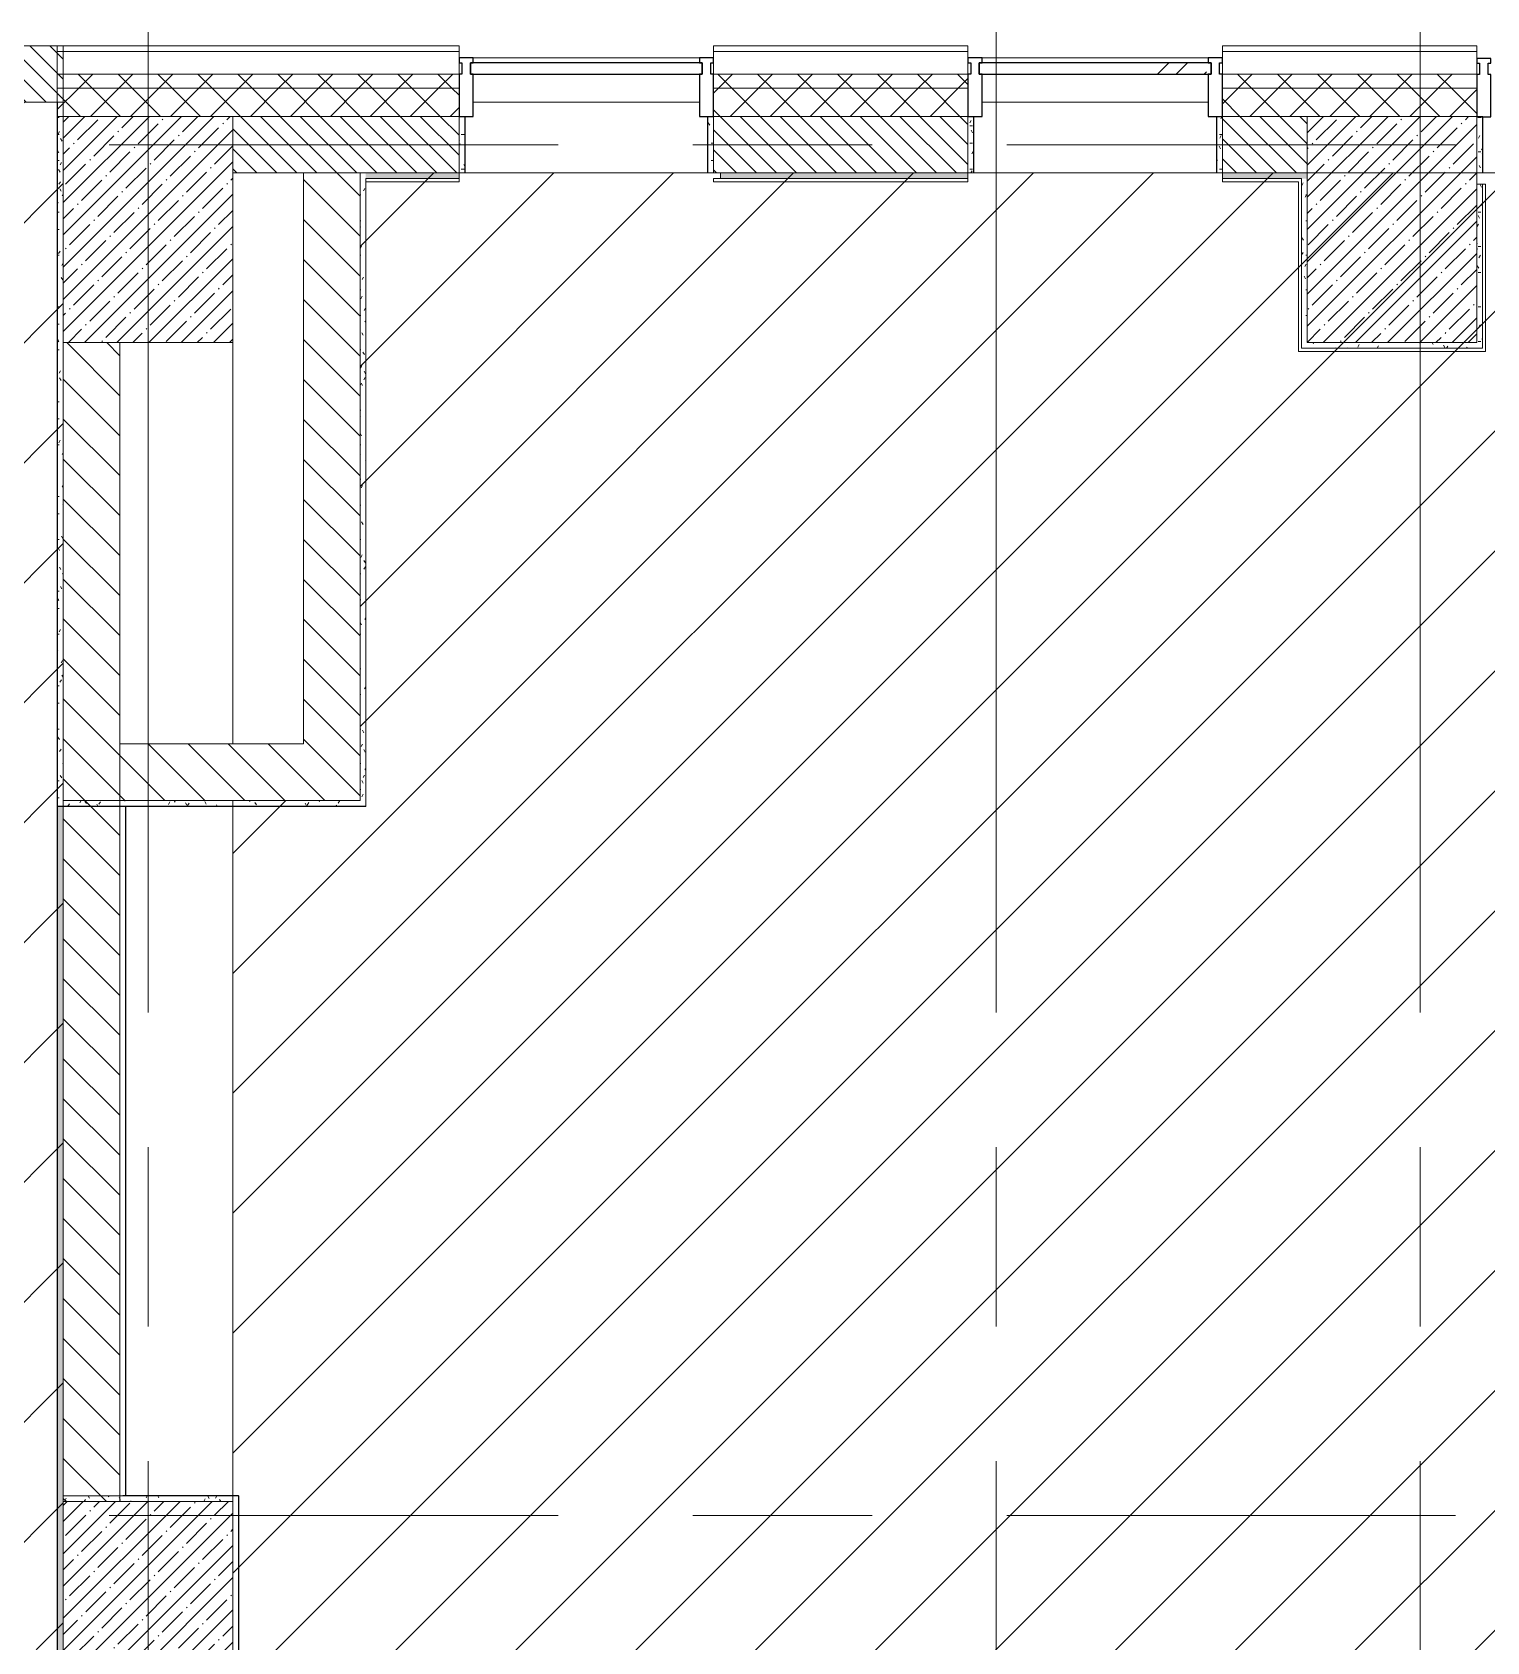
# Model space of a CAD drawing. Header units: millimetres. Extents: x -3238 to 193830, y -8553 to 29000.
# Drawn here: x 13600 to 18746, y 21704 to 27398 of the extents above; entities that cross this region are included whole.
import ezdxf

# ---------------------------------------------------------------- set-up
doc = ezdxf.new("R2010")
doc.units = ezdxf.units.MM
doc.linetypes.add('Осевая', pattern=[3175, 635, -476.25, 1587.5, -476.25])
for name, color, linetype, lineweight in [('A-DETL', 7, 'Continuous', 9), ('A-GLAZ-CURT', 7, 'Continuous', 9), ('A-GLAZ-CURT-1', 7, 'Continuous', 25), ('A-GLAZ-CWMG', 7, 'Continuous', 9), ('A-GLAZ-CWMG-1', 7, 'Continuous', 25), ('A-WALL', 7, 'Continuous', 9), ('I-WALL', 7, 'Continuous', 9), ('S-COLS', 7, 'Continuous', 9), ('Оси', 7, 'Continuous', 9), ('Оси-2', 7, 'Осевая', 9)]:
    doc.layers.add(name, color=color, linetype=linetype, lineweight=lineweight)
for name, color, linetype, lineweight, true_color in [('A-DETL-GENF-2', 7, 'Continuous', 9, 0xc0c0c0), ('A-FLOR-1', 7, 'Continuous', 9, 0x787878), ('A-WALL-1', 9, 'Continuous', 9, 0x808080), ('A-WALL-FNSH-1', 9, 'Continuous', 9, 0x808080), ('I-WALL-2', 9, 'Continuous', 9, 0x808080), ('S-COLS-1', 9, 'Continuous', 9, 0x808080)]:
    doc.layers.add(name, color=color, linetype=linetype, lineweight=lineweight, true_color=true_color)
pattern_1 = [(45, (0, 0), (-70.71068, 70.71068), []), (135, (0, 0), (-70.71068, -70.71068), [])]
pattern_2 = [(135, (0, 0), (-35.35534, -35.35534), [])]
pattern_3 = [(135, (0, 0), (-70.71068, -70.71068), [])]
pattern_4 = [(0, (0, 0), (121.92, 30.48), [10.058, -81.382, 10.058, -81.382, -487.68]), (0, (0, 0), (121.92, 30.48), [-182.88, 10.058, -172.822, 10.058, -81.382, -213.36]), (0, (0, 0), (121.92, 30.48), [-457.2, 10.058, -50.902, 10.058, -142.342]), (120, (45.72, 15.24), (-87.356454, 90.345817), [10.058, -81.382, 10.058, -81.382, -487.68]), (120, (45.72, 15.24), (-87.356454, 90.345817), [-182.88, 10.058, -172.822, 10.058, -81.382, -213.36]), (120, (45.72, 15.24), (-87.356454, 90.345817), [-457.2, 10.058, -50.902, 10.058, -142.342]), (240, (60.96, 76.2), (-34.563546, -120.825817), [10.058, -81.382, 10.058, -81.382, -487.68]), (240, (60.96, 76.2), (-34.563546, -120.825817), [-182.88, 10.058, -172.822, 10.058, -81.382, -213.36]), (240, (60.96, 76.2), (-34.563546, -120.825817), [-457.2, 10.058, -50.902, 10.058, -142.342])]
pattern_5 = [(45, (0, 0), (-212.132, 212.132), [])]

# ---------------------------------------------------------------- blocks, each defined once
blk = doc.blocks.new('BSC_Колонна _Прямоугольная - 600х800-24078684-План устройства полов 2 этажа в осях 1-12')
at = {"layer": 'S-COLS'}
h = blk.add_hatch(dxfattribs=at)
h.set_pattern_fill('FP_6', color=256, style=0, pattern_type=2)
h.set_pattern_definition([(45, (-14010, -26700), (-57.02463, 57.02463), []), (45, (-13952.975, -26700), (-57.02463, 57.02463), [100.806, -20.161, 3.353, -16.808])])
h.paths.add_polyline_path([(-299.7, -400), (300, -400), (300, 400), (-300, 400), (-300, -400)])
at = {"layer": 'S-COLS-1'}
for p, q in [((-300, 400), (-300, -400)), ((300, 400), (-299.7, 400)), ((300, -400), (300, 400)), ((-299.7, -400), (300, -400))]:
    blk.add_line(p, q, dxfattribs=at)
blk = doc.blocks.new('BSC_Колонна _Прямоугольная - 600х600-V5-План устройства полов 2 этажа в осях 1-12')
at = {"layer": 'S-COLS'}
h = blk.add_hatch(dxfattribs=at)
h.set_pattern_fill('FP_9', color=256, style=0, pattern_type=2)
h.set_pattern_definition([(45, (-14010, -21900), (-57.02463, 57.02463), []), (45, (-13952.975, -21900), (-57.02463, 57.02463), [100.806, -20.161, 3.353, -16.808])])
h.paths.add_polyline_path([(-299.7, -300), (300, -300), (300, 300), (-300, 300), (-300, -300)])
at = {"layer": 'S-COLS-1'}
for p, q in [((-300, 300), (-300, -300)), ((300, 300), (-299.7, 300)), ((300, -300), (300, 300)), ((-299.7, -300), (300, -300))]:
    blk.add_line(p, q, dxfattribs=at)
blk = doc.blocks.new('Прямоугольный импост - Импост структурный с накладкой - 190мм-22856075-План устройства полов 2 этажа в осях 1-12')
at = {"layer": 'A-GLAZ-CWMG-1'}
for p, q in [((0, 190), (-50, 190)), ((-50, 190), (-50, 40)), ((0, 40), (0, 190)), ((-50, 40), (-40, 40)), ((-40, 0), (-50, 0)), ((-50, 0), (-50, -17)), ((-40, 40), (-40, 0)), ((-10, 0), (-10, 40)), ((-10, 40), (0, 40)), ((0, 0), (-10, 0)), ((0, -17), (0, 0)), ((-50, -17), (0, -17))]:
    blk.add_line(p, q, dxfattribs=at)
blk = doc.blocks.new('Прямоугольный импост - Импост структурный с накладкой - 190мм-V9-План устройства полов 2 этажа в осях 1-12')
at = {"layer": 'A-GLAZ-CWMG-1'}
for p, q in [((0, 190), (-50, 190)), ((-50, 190), (-50, 40)), ((0, 40), (0, 188.3)), ((-50, 40), (-40, 40)), ((-40, 0), (-50, 0)), ((-50, 0), (-50, -17)), ((-40, 40), (-40, 0)), ((-10, 0), (-10, 40)), ((-10, 40), (0, 40)), ((0, 0), (-10, 0)), ((0, -17), (0, 0)), ((-50, -17), (0, -17))]:
    blk.add_line(p, q, dxfattribs=at)
blk = doc.blocks.new('Системная панель - Стекло - 40мм-V20-План устройства полов 2 этажа в осях 1-12')
at = {"layer": 'A-GLAZ-CURT'}
h = blk.add_hatch(dxfattribs=at)
h.set_pattern_fill('FP_33', color=256, style=0, pattern_type=2)
h.set_pattern_definition([(45, (-17460.26, -27190), (-282.8427, 282.8427), [200, -600]), (45, (-17660.26, -27290), (-282.8427, 282.8427), [600, -200]), (45, (-17260.26, -27390), (-282.8427, 282.8427), [200, -600])])
h.paths.add_polyline_path([(-410, -40), (410, -40), (410, 0), (-410, 0)])
at = {"layer": 'A-GLAZ-CURT-1'}
for p, q in [((410, 0), (-410, 0)), ((-410, 0), (-410, -40)), ((-410, -40), (410, -40)), ((410, -40), (410, 0))]:
    blk.add_line(p, q, dxfattribs=at)
blk = doc.blocks.new('Прямоугольный импост - Импост структурный с накладкой - 160мм Темный-33186089-План устройства полов 2 этажа в осях 1-12')
at = {"layer": 'A-GLAZ-CWMG'}
for p, q in [((16960.3, 27307), (17760.3, 27307)), ((16960.3, 27150), (17760.3, 27150))]:
    blk.add_line(p, q, dxfattribs=at)
blk = doc.blocks.new('Прямоугольный импост - Импост структурный с накладкой - 190мм-V33-План устройства полов 2 этажа в осях 1-12')
at = {"layer": 'A-GLAZ-CWMG-1'}
for p, q in [((-50, 40), (-50, 190)), ((-50, 190), (0, 190)), ((0, 190), (0, 40)), ((-40, 40), (-50, 40)), ((-50, -17), (-50, 0)), ((-50, 0), (-40, 0)), ((-40, 0), (-40, 40)), ((-10, 40), (-10, 0)), ((0, 40), (-10, 40)), ((-10, 0), (0, 0)), ((0, 0), (0, -17)), ((0, -17), (-50, -17))]:
    blk.add_line(p, q, dxfattribs=at)
blk = doc.blocks.new('BSC_Колонна _Прямоугольная - 600х800-V63-План устройства полов 2 этажа в осях 1-12')
at = {"layer": 'S-COLS'}
h = blk.add_hatch(dxfattribs=at)
h.set_pattern_fill('FP_84', color=256, style=0, pattern_type=2)
h.set_pattern_definition([(45, (-18410.26, -26700), (-57.02463, 57.02463), []), (45, (-18353.23, -26700), (-57.02463, 57.02463), [100.806, -20.161, 3.353, -16.808])])
h.paths.add_polyline_path([(-300, -400), (300, -400), (300, 400), (-300, 400), (-300, -352.1)])
at = {"layer": 'S-COLS-1'}
for p, q in [((300, 400), (-300, 400)), ((-300, 400), (-300, 200)), ((300, 200), (300, 400)), ((-300, 200), (-300, -400)), ((300, -400), (300, 200)), ((-300, -400), (300, -400))]:
    blk.add_line(p, q, dxfattribs=at)
blk = doc.blocks.new('Системная панель - Стекло - 40мм-V70-План устройства полов 2 этажа в осях 1-12')
at = {"layer": 'A-GLAZ-CURT'}
h = blk.add_hatch(dxfattribs=at)
h.set_pattern_fill('FP_93', color=256, style=0, pattern_type=2)
h.set_pattern_definition([(45, (-15660.26, -27190), (-282.8427, 282.8427), [200, -600]), (45, (-15860.26, -27290), (-282.8427, 282.8427), [600, -200]), (45, (-15460.26, -27390), (-282.8427, 282.8427), [200, -600])])
h.paths.add_polyline_path([(-410, -40), (410, -40), (410, 0), (-410, 0)])
at = {"layer": 'A-GLAZ-CURT-1'}
for p, q in [((410, 0), (-410, 0)), ((-410, 0), (-410, -40)), ((-410, -40), (410, -40)), ((410, -40), (410, 0))]:
    blk.add_line(p, q, dxfattribs=at)

msp = doc.modelspace()

# ---------------------------------------------------------------- hatches: boundary and pattern name
at = {"layer": 'A-DETL-GENF-2'}
h = msp.add_hatch(dxfattribs=at)
h.set_pattern_fill('FP_129', color=256, style=0, pattern_type=2)
h.set_pattern_definition(pattern_5)
h.paths.add_polyline_path([(13500.9, 15200), (13710.3, 15200), (13710.3, 27150), (4660, 27150), (4660, 26500), (4060, 26500), (4060, 25750), (9710, 25750), (9710, 20770), (6760, 20770), (6760, 15200), (12166.8, 15200)])
h = msp.add_hatch(dxfattribs=at)
h.set_pattern_fill('FP_129', color=256, style=0, pattern_type=2)
h.set_pattern_definition(pattern_5)
h.paths.add_polyline_path([(30590, 15231), (30590, 26500), (21910, 26500), (21910, 26900), (14760, 26900), (14760, 24680), (14310.3, 24680), (14310.3, 15231), (28175.6, 15231)])
at = {"layer": 'A-WALL'}
h = msp.add_hatch(dxfattribs=at)
h.set_pattern_fill('FP_18', color=256, style=0, pattern_type=2)
h.set_pattern_definition(pattern_2)
h.paths.add_polyline_path([(13690, 27150), (13710, 27150), (13710, 27350), (13460.3, 27350), (13460.3, 27150), (13689, 27150)])
h.paths.add_polyline_path([(4060, 27150), (4110, 27150), (4110, 27350), (4060, 27350)])
h = msp.add_hatch(dxfattribs=at)
h.set_pattern_fill('FP_14', color=256, style=0, pattern_type=2)
h.set_pattern_definition(pattern_1)
h.paths.add_polyline_path([(33710, 27200), (33710, 27250), (19610.3, 27250), (19610.3, 27200), (33610, 27200)])
h.paths.add_polyline_path([(18710.3, 27200), (18710.3, 27250), (17810.3, 27250), (17810.3, 27200), (18170.1, 27200)])
h.paths.add_polyline_path([(16169, 27200), (16910.3, 27200), (16910.3, 27250), (16010.3, 27250), (16010.3, 27200)])
h.paths.add_polyline_path([(14834.9, 27200), (15110.3, 27200), (15110.3, 27250), (13689, 27250), (13689, 27200)])
h = msp.add_hatch(dxfattribs=at)
h.set_pattern_fill('FP_14', color=256, style=0, pattern_type=2)
h.set_pattern_definition(pattern_1)
h.paths.add_polyline_path([(33610, 27100), (33610, 27200), (19610.3, 27200), (19610.3, 27100), (33511.9, 27100)])
h.paths.add_polyline_path([(18710.3, 27100), (18710.3, 27200), (17810.3, 27200), (17810.3, 27100), (18170.1, 27100)])
h.paths.add_polyline_path([(16910.3, 27100), (16910.3, 27200), (16010.3, 27200), (16010.3, 27100), (16169, 27100)])
h.paths.add_polyline_path([(14834.9, 27100), (15110.3, 27100), (15110.3, 27200), (13689, 27200), (13689, 27100), (14310, 27100)])
h = msp.add_hatch(dxfattribs=at)
h.set_pattern_fill('FP_18', color=256, style=0, pattern_type=2)
h.set_pattern_definition(pattern_2)
h.paths.add_polyline_path([(21910, 26900), (21910, 27100), (19610.3, 27100), (19610.3, 26900), (20171.2, 26900)])
h.paths.add_polyline_path([(18110.3, 26900), (18110.3, 27100), (17810.3, 27100), (17810.3, 26900)])
h.paths.add_polyline_path([(16910.3, 26900), (16910.3, 27100), (16010.3, 27100), (16010.3, 26900), (16169, 26900)])
h.paths.add_polyline_path([(14780, 26900), (15110.3, 26900), (15110.3, 27100), (14310, 27100), (14310, 26900), (14760, 26900)])
at = {"layer": 'I-WALL'}
h = msp.add_hatch(dxfattribs=at)
h.set_pattern_fill('FP_13', color=256, style=0, pattern_type=2)
h.set_pattern_definition(pattern_3)
h.paths.add_polyline_path([(14760, 24680), (14760, 26900), (14560, 26900), (14560, 24680)])
h = msp.add_hatch(dxfattribs=at)
h.set_pattern_fill('FP_13', color=256, style=0, pattern_type=2)
h.set_pattern_definition(pattern_3)
h.paths.add_polyline_path([(13910.3, 24680), (13910.3, 26300), (13710.3, 26300), (13710.3, 24680)])
h = msp.add_hatch(dxfattribs=at)
h.set_pattern_fill('FP_13', color=256, style=0, pattern_type=2)
h.set_pattern_definition(pattern_3)
h.paths.add_polyline_path([(13710.3, 15200), (13910.3, 15200), (13910.3, 17850), (13710.3, 17850), (13710.3, 15883.4)])
h.paths.add_polyline_path([(13910.3, 18450), (13910.3, 21600), (13710.3, 21600), (13710.3, 18450), (13909, 18450)])
h.paths.add_polyline_path([(13820.7, 22200), (13910.3, 22200), (13910.3, 26300), (13710.3, 26300), (13710.3, 22200)])
h = msp.add_hatch(dxfattribs=at)
h.set_pattern_fill('FP_13', color=256, style=0, pattern_type=2)
h.set_pattern_definition(pattern_3)
h.paths.add_polyline_path([(14560, 24680), (14560, 24880), (13910.3, 24880), (13910.3, 24680), (14310.3, 24680)])
at = {"layer": 'I-WALL-2'}
h = msp.add_hatch(dxfattribs=at)
h.set_pattern_fill('FP_99', color=256, style=0, pattern_type=2)
h.set_pattern_definition(pattern_4)
h.paths.add_polyline_path([(13710, 24660), (13710, 27100), (13690, 27100), (13690, 24660)])
h = msp.add_hatch(dxfattribs=at)
h.set_pattern_fill('FP_99', color=256, style=0, pattern_type=2)
h.set_pattern_definition(pattern_4)
h.paths.add_polyline_path([(15130.3, 26900), (15130.3, 27100), (15110.3, 27100), (15110.3, 26900)])
h = msp.add_hatch(dxfattribs=at)
h.set_pattern_fill('FP_99', color=256, style=0, pattern_type=2)
h.set_pattern_definition(pattern_4)
h.paths.add_polyline_path([(16010.3, 26900), (16010.3, 27100), (15990.3, 27100), (15990.3, 26900)])
h = msp.add_hatch(dxfattribs=at)
h.set_pattern_fill('FP_99', color=256, style=0, pattern_type=2)
h.set_pattern_definition(pattern_4)
h.paths.add_polyline_path([(16930.3, 26900), (16930.3, 27100), (16910.3, 27100), (16910.3, 26900)])
h = msp.add_hatch(dxfattribs=at)
h.set_pattern_fill('FP_99', color=256, style=0, pattern_type=2)
h.set_pattern_definition(pattern_4)
h.paths.add_polyline_path([(17810.3, 26900), (17810.3, 27100), (17790.3, 27100), (17790.3, 26900)])
h = msp.add_hatch(dxfattribs=at)
h.set_pattern_fill('FP_99', color=256, style=0, pattern_type=2)
h.set_pattern_definition(pattern_4)
h.paths.add_polyline_path([(18730.3, 26900), (18730.3, 27100), (18710.3, 27100), (18710.3, 26900)])
h = msp.add_hatch(dxfattribs=at)
h.set_pattern_fill('FP_99', color=256, style=0, pattern_type=2)
h.set_pattern_definition(pattern_4)
h.paths.add_polyline_path([(14760, 24680), (14780, 24680), (14780, 26900), (14760, 26900), (14760, 25301.4)])
h = msp.add_hatch(dxfattribs=at)
h.set_pattern_fill('FP_99', color=256, style=0, pattern_type=2)
h.set_pattern_definition(pattern_4)
h.paths.add_polyline_path([(18090.3, 26880), (18110.3, 26880), (18110.3, 26900), (17810.3, 26900), (17810.3, 26880), (18079.3, 26880)])
h.paths.add_polyline_path([(16910.3, 26880), (16910.3, 26900), (16035.3, 26900), (16035.3, 26880), (16169, 26880)])
h.paths.add_polyline_path([(14780, 26880), (15110.3, 26880.4), (15110.3, 26900), (14780, 26898.9)])
h = msp.add_hatch(dxfattribs=at)
h.set_pattern_fill('FP_99', color=256, style=0, pattern_type=2)
h.set_pattern_definition(pattern_4)
h.paths.add_polyline_path([(18090.3, 26280), (18110.3, 26280), (18110.3, 26880), (18090.3, 26880), (18090.3, 26300)])
h = msp.add_hatch(dxfattribs=at)
h.set_pattern_fill('FP_99', color=256, style=0, pattern_type=2)
h.set_pattern_definition(pattern_4)
h.paths.add_polyline_path([(18710.3, 26300), (18730.3, 26300), (18730.3, 26860), (18710.3, 26860), (18710.3, 26347.9)])
h = msp.add_hatch(dxfattribs=at)
h.set_pattern_fill('FP_99', color=256, style=0, pattern_type=2)
h.set_pattern_definition(pattern_4)
h.paths.add_polyline_path([(18110.3, 26280), (18730.3, 26280), (18730.3, 26300), (18110.3, 26300)])
h = msp.add_hatch(dxfattribs=at)
h.set_pattern_fill('FP_99', color=256, style=0, pattern_type=2)
h.set_pattern_definition(pattern_4)
h.paths.add_polyline_path([(13710, 15200), (13710, 24660), (13690, 24660), (13690, 15200)])
h = msp.add_hatch(dxfattribs=at)
h.set_pattern_fill('FP_99', color=256, style=0, pattern_type=2)
h.set_pattern_definition(pattern_4)
h.paths.add_polyline_path([(14681.4, 24660), (14780, 24660), (14780, 24680), (13710, 24680), (13710.3, 24660), (14310.3, 24660)])
h = msp.add_hatch(dxfattribs=at)
h.set_pattern_fill('FP_99', color=256, style=0, pattern_type=2)
h.set_pattern_definition(pattern_4)
h.paths.add_polyline_path([(14310, 22200), (14310, 22220), (13710, 22220), (13710.3, 22200)])

# ---------------------------------------------------------------- linework, layer by layer
at = {"layer": 'A-DETL'}
for p, q in [((13710.3, 27150), (4660, 27150)), ((13710.3, 15200), (13710.3, 27150)), ((21910, 26900), (14760, 26900)), ((14760, 26900), (14760, 24680)), ((14760, 24680), (14310.3, 24680)), ((14310.3, 24680), (14310.3, 15231))]:
    msp.add_line(p, q, dxfattribs=at)
at = {"layer": 'A-FLOR-1'}
for p, q in [((14310.3, 24880), (14310.3, 26500)), ((14310.3, 21600), (14310.3, 24660))]:
    msp.add_line(p, q, dxfattribs=at)
at = {"layer": 'A-WALL'}
for p, q in [((15110.3, 27330), (13689, 27330)), ((16910.3, 27330), (16010.3, 27330)), ((18710.3, 27330), (17810.3, 27330)), ((15110.3, 27250), (13689, 27250)), ((16910.3, 27250), (16010.3, 27250)), ((18710.3, 27250), (17810.3, 27250)), ((15110.3, 27200), (13689, 27200)), ((16910.3, 27200), (16010.3, 27200)), ((18710.3, 27200), (17810.3, 27200)), ((13689, 27150), (13689, 27100)), ((15130.3, 27100), (14310, 27100)), ((16930.3, 27100), (15990.3, 27100)), ((18110.3, 27100), (17790.3, 27100)), ((14310, 26900), (15130.3, 26900)), ((14780, 26880), (15110.3, 26880)), ((14780, 26880), (14780, 24660)), ((15990.3, 26900), (16930.3, 26900)), ((16035.3, 26880), (16910.3, 26880)), ((18110.3, 26900), (17790.3, 26900)), ((17810.3, 26880), (18079.3, 26880))]:
    msp.add_line(p, q, dxfattribs=at)
at = {"layer": 'A-WALL-1'}
for p, q in [((13710, 27350), (13460.3, 27350)), ((13710, 27150), (13710, 27350)), ((13689, 27330), (13689, 27150)), ((15110.3, 27100), (15110.3, 27330)), ((16010.3, 27330), (16010.3, 27100)), ((16910.3, 27100), (16910.3, 27330)), ((17810.3, 27330), (17810.3, 27100)), ((18710.3, 27100), (18710.3, 27330)), ((13460.3, 27150), (13710, 27150)), ((13689, 27100), (13710, 27100)), ((13710, 27100), (13690, 27100)), ((14310, 27100), (15110.3, 27100)), ((15110.3, 27100), (15110.3, 26880.4)), ((15130.3, 26900), (15130.3, 27100)), ((15990.3, 27100), (15990.3, 26900)), ((16010.3, 27100), (16910.3, 27100)), ((16010.3, 27100), (16010.3, 26900)), ((16910.3, 27100), (16910.3, 26880)), ((16930.3, 26900), (16930.3, 27100)), ((17790.3, 27100), (17790.3, 26900)), ((17810.3, 27100), (18110.3, 27100)), ((17810.3, 26880), (17810.3, 27100)), ((18730.3, 27100), (18710.3, 27100)), ((18730.3, 26900), (18730.3, 27100)), ((14560, 26900), (14560, 24880)), ((14760, 24680), (14760, 26900)), ((16035.3, 26900), (16035.3, 26880)), ((18090.3, 26880), (18090.3, 26280)), ((18710.3, 26900), (18730.3, 26900)), ((18730.3, 26860), (18710.3, 26860)), ((18730.3, 26280), (18730.3, 26860)), ((13710, 24680), (13710, 26300)), ((13710.3, 26300), (13710.3, 22200)), ((13910.3, 22200), (13910.3, 26300)), ((18090.3, 26280), (18730.3, 26280)), ((14560, 24880), (13910.3, 24880)), ((13689, 24660), (13690, 24660)), ((13690, 24660), (13690, 24659)), ((13710, 22220), (13710, 24660)), ((13710.3, 24680), (14760, 24680)), ((13920.3, 22220), (13710.3, 22220)), ((14310, 22200), (14310, 22220))]:
    msp.add_line(p, q, dxfattribs=at)
at = {"layer": 'A-WALL-FNSH-1'}
for p, q in [((13689, 27350), (13689, 27330)), ((15110.3, 27350), (13710, 27350)), ((15110.3, 27330), (15110.3, 27350)), ((16910.3, 27350), (16010.3, 27350)), ((16010.3, 27350), (16010.3, 27330)), ((16910.3, 27330), (16910.3, 27350)), ((18710.3, 27350), (17810.3, 27350)), ((17810.3, 27350), (17810.3, 27330)), ((18710.3, 27330), (18710.3, 27350)), ((13690, 24660), (13690, 27150)), ((13689, 27100), (13689, 24659)), ((15131.3, 27100), (15130.3, 27100)), ((15131.3, 26900), (15131.3, 27100)), ((15989.3, 27100), (15989.3, 26900)), ((15990.3, 27100), (15989.3, 27100)), ((16931.3, 27100), (16930.3, 27100)), ((16931.3, 26900), (16931.3, 27100)), ((17789.3, 27100), (17789.3, 26900)), ((17790.3, 27100), (17789.3, 27100)), ((18731.3, 27100), (18730.3, 27100)), ((18731.3, 26900), (18731.3, 27100)), ((15130.3, 26900), (15131.3, 26900)), ((15989.3, 26900), (15990.3, 26900)), ((16930.3, 26900), (16931.3, 26900)), ((17789.3, 26900), (17790.3, 26900)), ((18730.3, 26900), (18731.3, 26900)), ((14781, 26869), (14780, 26869)), ((14781, 24659), (14781, 26869)), ((13689, 24659), (13689, 15200)), ((14780, 24660), (13690, 24660)), ((13690, 24659), (14781, 24659)), ((13690, 15200), (13690, 24659)), ((13930.3, 24660), (13930.3, 22220)), ((13931.3, 22220), (13931.3, 24660)), ((14330, 22221), (13920.3, 22221)), ((13920.3, 22221), (13920.3, 22220)), ((13920.3, 22220), (14331, 22220)), ((14330, 22221), (14330, 21579)), ((14331, 21580), (14331, 22220))]:
    msp.add_line(p, q, dxfattribs=at)
at = {"layer": 'I-WALL'}
for p, q in [((15110.3, 26869), (15110.3, 26880)), ((16010.3, 26880), (16035.3, 26880)), ((16010.3, 26869), (16010.3, 26880)), ((16910.3, 26869), (16910.3, 26880)), ((17810.3, 26869), (17810.3, 26880)), ((18090.3, 26880), (18079.3, 26880)), ((15110.3, 26869), (14781, 26869)), ((16910.3, 26869), (16010.3, 26869)), ((18079.3, 26869), (17810.3, 26869)), ((18079.3, 26269), (18079.3, 26869)), ((18741.3, 26860), (18730.3, 26860)), ((18741.3, 26860), (18741.3, 26269)), ((18741.3, 26269), (18079.3, 26269))]:
    msp.add_line(p, q, dxfattribs=at)
at = {"layer": 'Оси'}
for p, q in [((14010, 24898.1), (14010, 27398.1)), ((17010, 24898.1), (17010, 27398.1)), ((18510, 24898.1), (18510, 27398.1))]:
    msp.add_line(p, q, dxfattribs=at)
at = {"layer": 'Оси-2'}
for p, q in [((61.6, 27000), (31235, 27000)), ((14010, 593.7), (14010, 24898.1)), ((17010, 593.7), (17010, 24898.1)), ((18510, 593.7), (18510, 24898.1)), ((61.6, 22150), (36030, 22150))]:
    msp.add_line(p, q, dxfattribs=at)

# ---------------------------------------------------------------- block references
at = {"layer": 'A-GLAZ-CURT'}
for name, p in [('Системная панель - Стекло - 40мм-V70-План устройства полов 2 этажа в осях 1-12', (15560.3, 27290)), ('Системная панель - Стекло - 40мм-V20-План устройства полов 2 этажа в осях 1-12', (17360.3, 27290))]:
    msp.add_blockref(name, p, dxfattribs=at)
at = {"layer": 'A-GLAZ-CWMG', "rotation": 180}
for name, p in [('Прямоугольный импост - Импост структурный с накладкой - 190мм-22856075-План устройства полов 2 этажа в осях 1-12', (15110.3, 27290)), ('Прямоугольный импост - Импост структурный с накладкой - 190мм-22856075-План устройства полов 2 этажа в осях 1-12', (16910.3, 27290)), ('Прямоугольный импост - Импост структурный с накладкой - 190мм-V9-План устройства полов 2 этажа в осях 1-12', (18710.3, 27288.3))]:
    msp.add_blockref(name, p, dxfattribs=at)
at = {"layer": 'A-GLAZ-CWMG'}
for p in [(-1800, 0), (0, 0)]:
    msp.add_blockref('Прямоугольный импост - Импост структурный с накладкой - 160мм Темный-33186089-План устройства полов 2 этажа в осях 1-12', p, dxfattribs=at)
at = {"layer": 'A-GLAZ-CWMG', "extrusion": (0, 0, -1), "rotation": 180}
for p in [(-16010.3, 27290), (-17810.3, 27290)]:
    msp.add_blockref('Прямоугольный импост - Импост структурный с накладкой - 190мм-V33-План устройства полов 2 этажа в осях 1-12', p, dxfattribs=at)
at = {"layer": 'S-COLS'}
for name, p in [('BSC_Колонна _Прямоугольная - 600х800-24078684-План устройства полов 2 этажа в осях 1-12', (14010, 26700)), ('BSC_Колонна _Прямоугольная - 600х800-V63-План устройства полов 2 этажа в осях 1-12', (18410.3, 26700)), ('BSC_Колонна _Прямоугольная - 600х600-V5-План устройства полов 2 этажа в осях 1-12', (14010, 21900))]:
    msp.add_blockref(name, p, dxfattribs=at)

doc.saveas('drawing.dxf')
